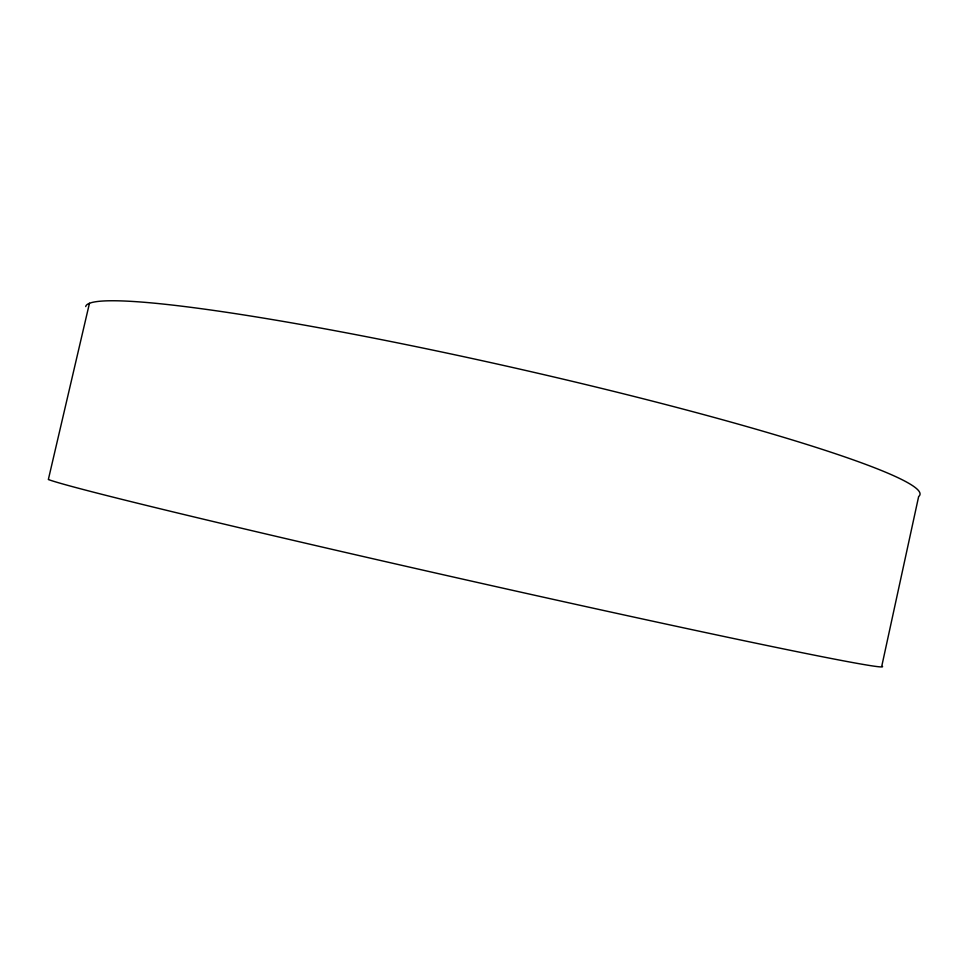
<?xml version="1.0" encoding="UTF-8"?>
<svg xmlns="http://www.w3.org/2000/svg" width="967" height="967" viewBox="0 0 967 967"><rect width="100%" height="100%" fill="white"/><g stroke="black" fill="none" stroke-linecap="round" stroke-linejoin="round"><path stroke-width="1.45" d="M89.46 303.287L48.35 479.523A428.925 6.89 12.7 0 0 500.386 587.598A428.925 6.89 12.7 0 0 881.795 666.07L918.65 496.53A427.595 34.437 12.7 0 0 523.739 370.01A427.595 34.437 12.7 0 0 85.712 306.563"/></g></svg>
